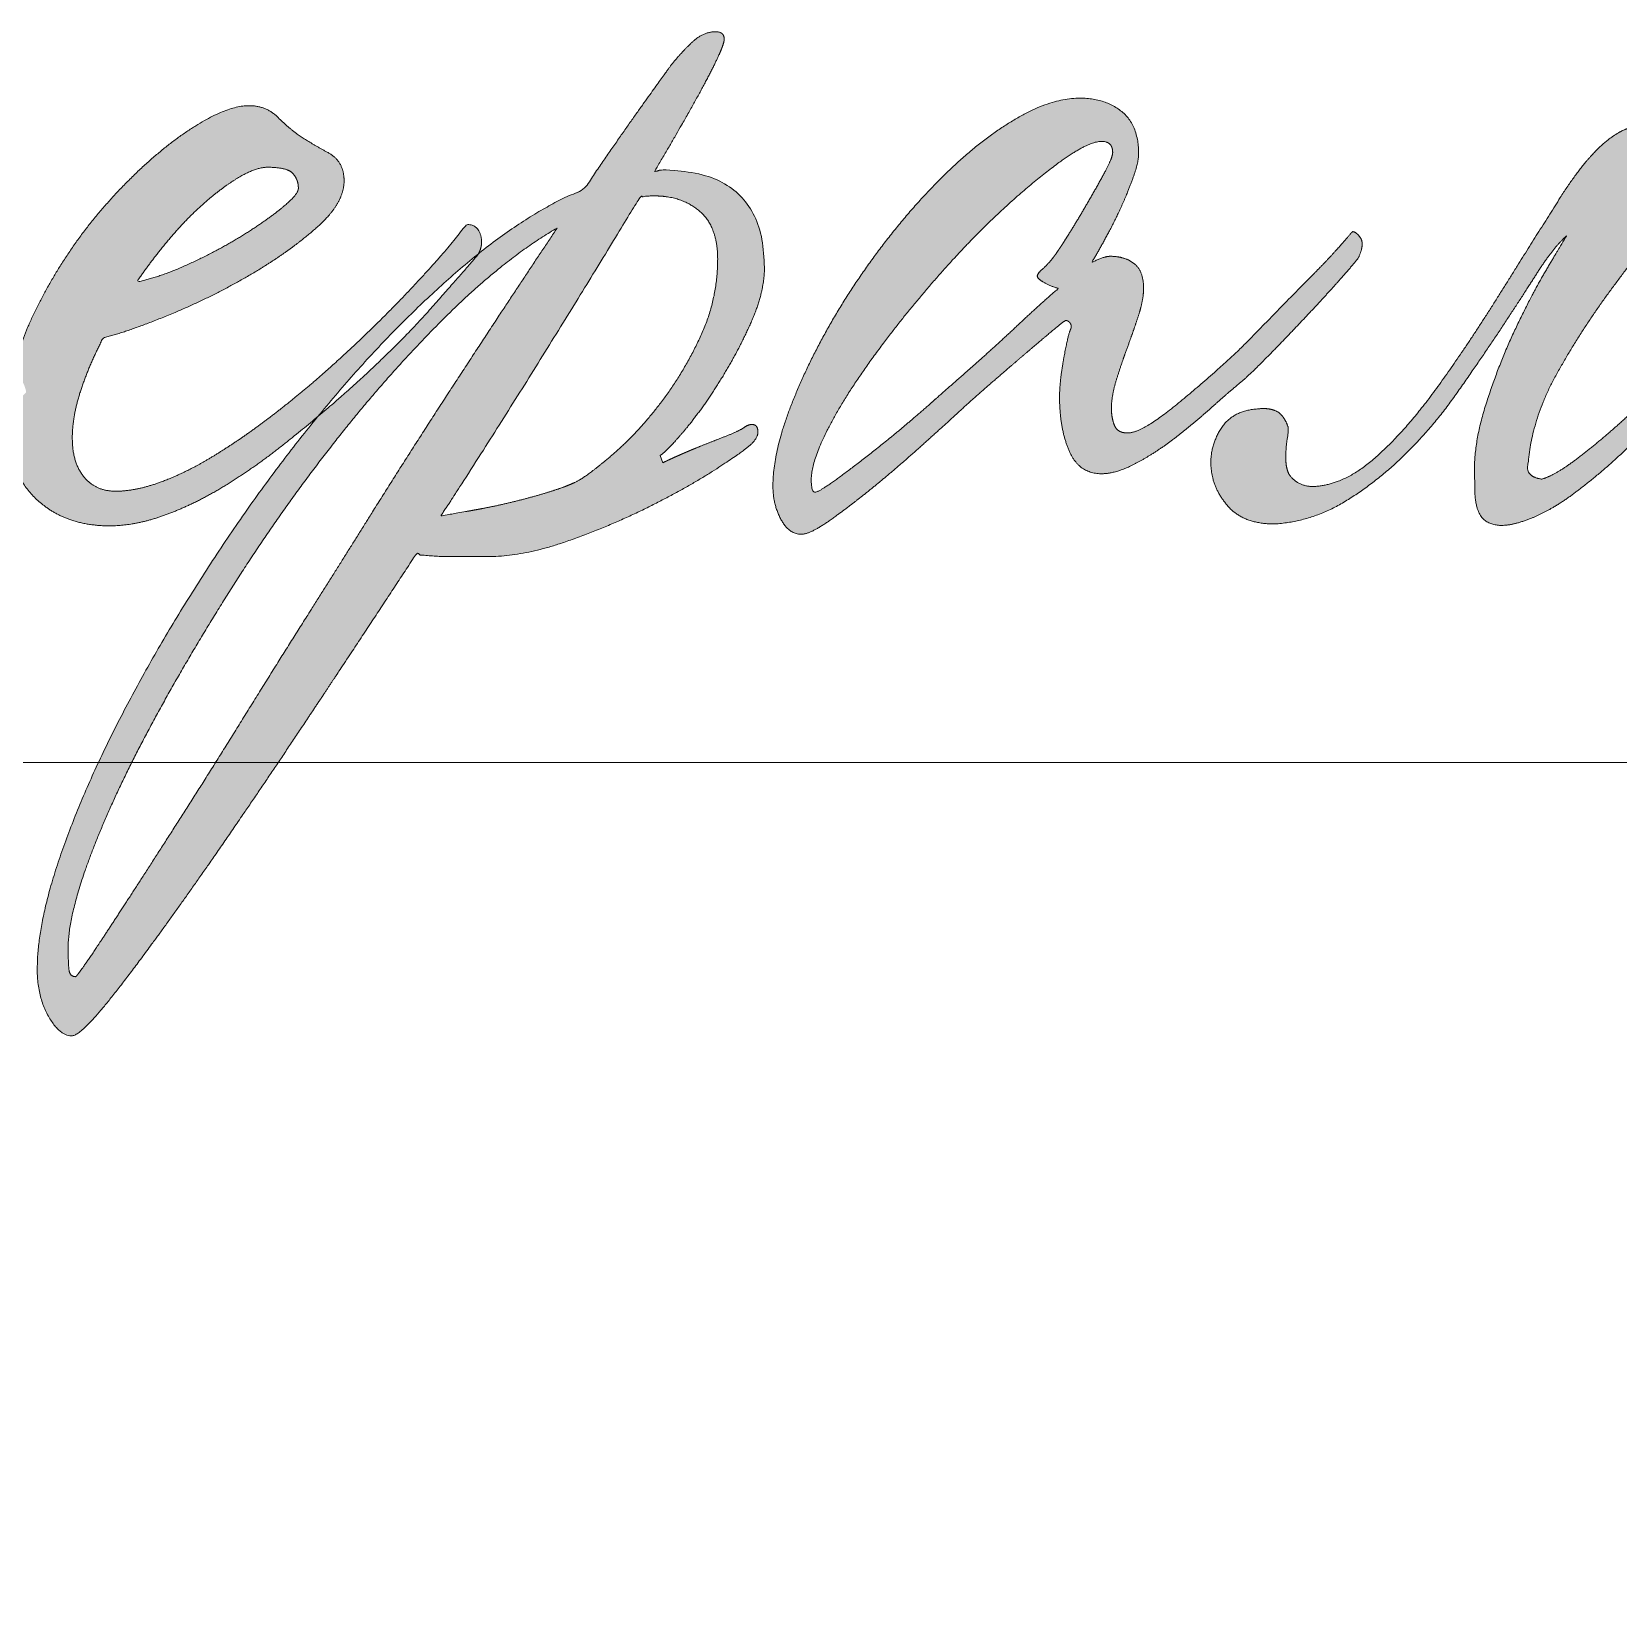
# Model space of a CAD drawing. Header units: metres. Extents: x -163 to 308, y -116 to 9.
# Drawn here: x -45.639 to -45.043, y -22.079 to -21.485 of the extents above; entities that cross this region are included whole.
import ezdxf

# ---------------------------------------------------------------- set-up
doc = ezdxf.new("R2010")
doc.units = ezdxf.units.M
doc.header["$MEASUREMENT"] = 0
doc.layers.add('Level 50', color=7, linetype='Continuous', lineweight=0)
doc.layers.add('Level 63', color=7, linetype='Continuous', lineweight=0)

# ---------------------------------------------------------------- blocks, each defined once
blk = doc.blocks.new('*U281')
at = {"layer": 'Level 63', "color": 7, "linetype": 'Continuous', "lineweight": 0}
blk.add_line((-8.48868, -11.84528), (-1.98868, -11.84528), dxfattribs=at)
blk = doc.blocks.new('формат А4')
at = {"layer": 'Level 50', "color": 7, "linetype": 'Continuous', "lineweight": 0}
blk.add_blockref('*U281', (10.48868, -14.85472), dxfattribs=at)
blk = doc.blocks.new('*U44')
at = {"linetype": 'Continuous', "lineweight": 0}
h = blk.add_hatch(color=5, dxfattribs=at)
edge = h.paths.add_edge_path()
edge.add_line((-0.18719, -0.20035), (-0.16948, -0.20035))
edge.add_spline(control_points=[(-0.16948, -0.20035), (-0.16465, -0.19362), (-0.15935, -0.18602), (-0.14325, -0.16295), (-0.12518, -0.1357), (-0.1071, -0.10846), (-0.0912, -0.0842)], knot_values=[0, 0, 0, 0.141373, 0.141373, 0.570687, 0.570687, 1, 1, 1], degree=2, periodic=0)
edge.add_spline(control_points=[(-0.0912, -0.0842), (-0.08603, -0.08499), (-0.07968, -0.08499)], knot_values=[0, 0, 0, 1, 1, 1], degree=2, periodic=0)
edge.add_line((-0.07968, -0.08499), (-0.06855, -0.08499))
edge.add_spline(control_points=[(-0.06855, -0.08499), (-0.05663, -0.08499), (-0.04252, -0.08002), (-0.02842, -0.07505), (-0.0161, -0.06888), (-0.00378, -0.06271), (0.00516, -0.05695), (0.0141, -0.05118), (0.0157, -0.04959)], knot_values=[0, 0, 0, 0.25, 0.25, 0.5, 0.5, 0.75, 0.75, 1, 1, 1], degree=2, periodic=0)
edge.add_spline(control_points=[(0.0157, -0.04959), (0.01887, -0.0472), (0.01887, -0.04481), (0.01887, -0.04242), (0.01689, -0.04242), (0.01569, -0.04242), (0.0141, -0.04362)], knot_values=[0, 0, 0, 0.333333, 0.333333, 0.666667, 0.666667, 1, 1, 1], degree=2, periodic=0)
edge.add_spline(control_points=[(0.0141, -0.04362), (0.01211, -0.04481), (0.00853, -0.0462), (0.00495, -0.0476), (0.00097, -0.04919), (-0.00301, -0.05078), (-0.00659, -0.05237), (-0.01017, -0.05396), (-0.01176, -0.05476)], knot_values=[0, 0, 0, 0.25, 0.25, 0.5, 0.5, 0.75, 0.75, 1, 1, 1], degree=2, periodic=0)
edge.add_line((-0.01176, -0.05476), (-0.01256, -0.05237))
edge.add_spline(control_points=[(-0.01256, -0.05237), (-0.01056, -0.05118), (-0.00499, -0.04461), (0.00057, -0.03805), (0.00634, -0.0289), (0.01211, -0.01975), (0.01655, -0.00981), (0.02098, 0.00014), (0.02098, 0.00809)], knot_values=[0, 0, 0, 0.25, 0.25, 0.5, 0.5, 0.75, 0.75, 1, 1, 1], degree=2, periodic=0)
edge.add_spline(control_points=[(0.02098, 0.00809), (0.02098, 0.03952), (-0.01202, 0.03952), (-0.01281, 0.03952), (-0.01321, 0.03932), (-0.01361, 0.03912), (-0.01441, 0.03912)], knot_values=[0, 0, 0, 0.333333, 0.333333, 0.666667, 0.666667, 1, 1, 1], degree=2, periodic=0)
edge.add_spline(control_points=[(-0.01441, 0.03912), (-0.004, 0.05661), (0.00201, 0.06794), (0.00802, 0.07927), (0.00802, 0.08165), (0.00802, 0.08406), (0.00524, 0.08406), (0.00126, 0.08406), (-0.00232, 0.08068), (-0.0059, 0.0773), (-0.00908, 0.07332), (-0.01107, 0.07054), (-0.01863, 0.06), (-0.02619, 0.04946), (-0.03693, 0.03355)], knot_values=[0, 0, 0, 0.142857, 0.142857, 0.285714, 0.285714, 0.428571, 0.428571, 0.571429, 0.571429, 0.714286, 0.714286, 0.857143, 0.857143, 1, 1, 1], degree=2, periodic=0)
edge.add_spline(control_points=[(-0.03693, 0.03355), (-0.05352, 0.02664), (-0.07114, 0.01254)], knot_values=[0, 0, 0, 1, 1, 1], degree=2, periodic=0)
edge.add_line((-0.07114, 0.01254), (-0.07142, 0.01207))
edge.add_spline(control_points=[(-0.07142, 0.01207), (-0.0762, 0.0065), (-0.08694, -0.00563), (-0.09768, -0.01777), (-0.11558, -0.03368), (-0.1192, -0.03682), (-0.12287, -0.0399)], knot_values=[0, 0, 0, 0.417557, 0.417557, 0.835113, 0.835113, 1, 1, 1], degree=2, periodic=0)
edge.add_spline(control_points=[(-0.12287, -0.0399), (-0.13889, -0.05948), (-0.15351, -0.08141), (-0.17102, -0.10766), (-0.18435, -0.13292), (-0.19768, -0.15818), (-0.20544, -0.18046), (-0.2092, -0.19124), (-0.21113, -0.20035)], knot_values=[0, 0, 0, 0.251666, 0.251666, 0.552886, 0.552886, 0.854105, 0.854105, 1, 1, 1], degree=2, periodic=0)
edge.add_line((-0.21113, -0.20035), (-0.20192, -0.20035))
edge.add_spline(control_points=[(-0.20192, -0.20035), (-0.20025, -0.19264), (-0.19649, -0.18247), (-0.18973, -0.16417), (-0.17781, -0.14169), (-0.16588, -0.11922), (-0.15037, -0.09475), (-0.13487, -0.07028), (-0.11738, -0.04801), (-0.09988, -0.02573), (-0.08139, -0.00743), (-0.06291, 0.01087), (-0.04581, 0.02082)], knot_values=[0, 0, 0, 0.100007, 0.100007, 0.280006, 0.280006, 0.460004, 0.460004, 0.640003, 0.640003, 0.820001, 0.820001, 1, 1, 1], degree=2, periodic=0)
edge.add_spline(control_points=[(-0.04581, 0.02082), (-0.05933, 0.00053), (-0.07483, -0.02314), (-0.09034, -0.04681), (-0.10505, -0.07028), (-0.11499, -0.0862), (-0.12592, -0.1035), (-0.13685, -0.12081), (-0.14719, -0.13752), (-0.15753, -0.15423), (-0.16707, -0.16914), (-0.17661, -0.18406), (-0.18397, -0.1954), (-0.18565, -0.198), (-0.18719, -0.20035)], knot_values=[0, 0, 0, 0.160543, 0.160543, 0.321085, 0.321085, 0.481628, 0.481628, 0.642171, 0.642171, 0.802713, 0.802713, 0.963256, 0.963256, 1, 1, 1], degree=2, periodic=0)
edge = h.paths.add_edge_path(flags=16)
edge.add_spline(control_points=[(-0.08318, -0.07186), (-0.08199, -0.06987), (-0.081, -0.06848), (-0.08, -0.06709), (-0.07881, -0.0651), (-0.0629, -0.04043), (-0.04738, -0.01537), (-0.03187, 0.00969), (-0.01914, 0.03078)], knot_values=[0, 0, 0, 0.25, 0.25, 0.5, 0.5, 0.75, 0.75, 1, 1, 1], degree=2, periodic=0)
edge.add_spline(control_points=[(-0.01914, 0.03078), (-0.01755, 0.03118), (-0.01437, 0.03118), (-0.00562, 0.03118), (0.00015, 0.0262), (0.00591, 0.02123), (0.00591, 0.01089)], knot_values=[0, 0, 0, 0.333333, 0.333333, 0.666667, 0.666667, 1, 1, 1], degree=2, periodic=0)
edge.add_spline(control_points=[(0.00591, 0.01089), (0.00591, -0.00224), (0.00035, -0.01418), (-0.00522, -0.02611), (-0.01258, -0.03566), (-0.01994, -0.04521), (-0.0273, -0.05157), (-0.03466, -0.05794), (-0.03863, -0.06032), (-0.04142, -0.06192), (-0.04699, -0.06371), (-0.05256, -0.0655), (-0.05892, -0.06709), (-0.06528, -0.06868), (-0.07185, -0.06987), (-0.07841, -0.07107), (-0.08318, -0.07186)], knot_values=[0, 0, 0, 0.125, 0.125, 0.25, 0.25, 0.375, 0.375, 0.5, 0.5, 0.625, 0.625, 0.75, 0.75, 0.875, 0.875, 1, 1, 1], degree=2, periodic=0)
h = blk.add_hatch(color=5, dxfattribs=at)
edge = h.paths.add_edge_path()
edge.add_spline(control_points=[(0.21029, 0.01969), (0.2087, 0.01771), (0.20512, 0.01373), (0.20154, 0.00975), (0.19637, 0.00458), (0.1912, -0.0006), (0.18523, -0.00676), (0.17926, -0.01293), (0.17329, -0.0189), (0.16216, -0.02924), (0.15221, -0.0372), (0.14226, -0.04516), (0.13789, -0.04516), (0.1347, -0.04516), (0.13371, -0.04277), (0.13271, -0.04038), (0.13271, -0.0372), (0.13271, -0.03322), (0.13431, -0.02805), (0.1359, -0.02288), (0.13789, -0.01751), (0.13988, -0.01214), (0.14147, -0.00716), (0.14306, -0.00219), (0.14306, 0.00139), (0.14306, 0.00697), (0.14007, 0.00935), (0.13709, 0.01174), (0.13232, 0.01174), (0.13033, 0.01174), (0.12635, 0.00975)], knot_values=[0, 0, 0, 0.066667, 0.066667, 0.133333, 0.133333, 0.2, 0.2, 0.266667, 0.266667, 0.333333, 0.333333, 0.4, 0.4, 0.466667, 0.466667, 0.533333, 0.533333, 0.6, 0.6, 0.666667, 0.666667, 0.733333, 0.733333, 0.8, 0.8, 0.866667, 0.866667, 0.933333, 0.933333, 1, 1, 1], degree=2, periodic=0)
edge.add_spline(control_points=[(0.12635, 0.00975), (0.12874, 0.01373), (0.13152, 0.0189), (0.13431, 0.02407), (0.13649, 0.02905), (0.13868, 0.03402), (0.14007, 0.0382), (0.14147, 0.04237), (0.14147, 0.04476), (0.14147, 0.05391), (0.1361, 0.05829), (0.13073, 0.06267), (0.12277, 0.06267), (0.11322, 0.06267), (0.10208, 0.0561), (0.09094, 0.04954), (0.08, 0.03899), (0.06906, 0.02845), (0.05892, 0.01512), (0.04877, 0.00179), (0.04101, -0.01214), (0.03326, -0.02606), (0.02848, -0.03919), (0.02371, -0.05232), (0.02371, -0.06226), (0.02371, -0.06823), (0.0263, -0.07301), (0.02888, -0.07778), (0.03286, -0.07778), (0.03564, -0.07778), (0.04161, -0.0736), (0.04758, -0.06943), (0.05474, -0.06366), (0.0619, -0.05789), (0.06926, -0.05133), (0.07662, -0.04476), (0.08179, -0.03999), (0.08696, -0.03521), (0.09313, -0.02984), (0.0993, -0.02447), (0.10467, -0.01989), (0.11004, -0.01532), (0.11382, -0.01214), (0.1176, -0.00895), (0.11799, -0.00895), (0.11879, -0.00895), (0.11939, -0.00975), (0.11999, -0.01054), (0.11959, -0.01173)], knot_values=[0, 0, 0, 0.041667, 0.041667, 0.083333, 0.083333, 0.125, 0.125, 0.166667, 0.166667, 0.208333, 0.208333, 0.25, 0.25, 0.291667, 0.291667, 0.333333, 0.333333, 0.375, 0.375, 0.416667, 0.416667, 0.458333, 0.458333, 0.5, 0.5, 0.541667, 0.541667, 0.583333, 0.583333, 0.625, 0.625, 0.666667, 0.666667, 0.708333, 0.708333, 0.75, 0.75, 0.791667, 0.791667, 0.833333, 0.833333, 0.875, 0.875, 0.916667, 0.916667, 0.958333, 0.958333, 1, 1, 1], degree=2, periodic=0)
edge.add_spline(control_points=[(0.11959, -0.01173), (0.11879, -0.01333), (0.1174, -0.02089), (0.11601, -0.02845), (0.11601, -0.03362), (0.11601, -0.04396), (0.11919, -0.05113), (0.12237, -0.05829), (0.12953, -0.05829), (0.13431, -0.05829), (0.14067, -0.0549), (0.14704, -0.05152), (0.1532, -0.04675), (0.15937, -0.04197), (0.16514, -0.0368), (0.17091, -0.03163), (0.17528, -0.02805), (0.17926, -0.02447), (0.18523, -0.0183), (0.1912, -0.01214), (0.19697, -0.00597), (0.20274, 0.0002), (0.20711, 0.00517), (0.21149, 0.01015), (0.21228, 0.01134)], knot_values=[0, 0, 0, 0.083333, 0.083333, 0.166667, 0.166667, 0.25, 0.25, 0.333333, 0.333333, 0.416667, 0.416667, 0.5, 0.5, 0.583333, 0.583333, 0.666667, 0.666667, 0.75, 0.75, 0.833333, 0.833333, 0.916667, 0.916667, 1, 1, 1], degree=2, periodic=0)
edge.add_spline(control_points=[(0.21228, 0.01134), (0.21427, 0.01572), (0.21288, 0.0177), (0.21149, 0.01969), (0.21029, 0.01969)], knot_values=[0, 0, 0, 0.5, 0.5, 1, 1, 1], degree=2, periodic=0)
edge = h.paths.add_edge_path(flags=16)
edge.add_spline(control_points=[(0.11362, 0.01094), (0.11203, 0.00895), (0.11044, 0.00756), (0.10884, 0.00617), (0.10884, 0.00537), (0.10884, 0.00458), (0.11083, 0.00338), (0.11282, 0.00219), (0.11561, 0.00139)], knot_values=[0, 0, 0, 0.25, 0.25, 0.5, 0.5, 0.75, 0.75, 1, 1, 1], degree=2, periodic=0)
edge.add_spline(control_points=[(0.11561, 0.00139), (0.10964, -0.00378), (0.10288, -0.01014), (0.09611, -0.01651), (0.08895, -0.02287), (0.08219, -0.02884), (0.07384, -0.0362), (0.06548, -0.04356), (0.05772, -0.04973), (0.04996, -0.05589), (0.0442, -0.06007), (0.03843, -0.06425), (0.03724, -0.06425), (0.03604, -0.06425), (0.03604, -0.06027), (0.03604, -0.05391), (0.04241, -0.04197), (0.04877, -0.03003), (0.06031, -0.01491), (0.06906, -0.00338), (0.0794, 0.00816), (0.08975, 0.01969), (0.09969, 0.02865), (0.10964, 0.0376), (0.1176, 0.04317), (0.12555, 0.04874), (0.12953, 0.04874), (0.13311, 0.04874), (0.13311, 0.04516)], knot_values=[0, 0, 0, 0.071429, 0.071429, 0.142857, 0.142857, 0.214286, 0.214286, 0.285714, 0.285714, 0.357143, 0.357143, 0.428571, 0.428571, 0.5, 0.5, 0.571429, 0.571429, 0.642857, 0.642857, 0.714286, 0.714286, 0.785714, 0.785714, 0.857143, 0.857143, 0.928571, 0.928571, 1, 1, 1], degree=2, periodic=0)
edge.add_spline(control_points=[(0.13311, 0.04516), (0.13311, 0.04357), (0.13033, 0.03839), (0.12754, 0.03322), (0.12416, 0.02746), (0.12078, 0.02169), (0.1176, 0.01671), (0.11441, 0.01174), (0.11362, 0.01094)], knot_values=[0, 0, 0, 0.25, 0.25, 0.5, 0.5, 0.75, 0.75, 1, 1, 1], degree=2, periodic=0)
h = blk.add_hatch(color=5, dxfattribs=at)
edge = h.paths.add_edge_path()
edge.add_spline(control_points=[(-0.07114, 0.01254), (-0.06951, 0.0155), (-0.07043, 0.01863), (-0.07142, 0.02202), (-0.075, 0.02202)], knot_values=[0, 0, 0, 0.480917, 0.480917, 1, 1, 1], degree=2, periodic=0)
edge.add_spline(control_points=[(-0.075, 0.02202), (-0.08177, 0.01287), (-0.09509, -0.00106), (-0.10842, -0.01498), (-0.12394, -0.02851), (-0.13229, -0.03567), (-0.14084, -0.04203), (-0.1494, -0.0484), (-0.15775, -0.05337), (-0.16611, -0.05835), (-0.17386, -0.06113), (-0.18162, -0.06392), (-0.18799, -0.06392), (-0.19435, -0.06392), (-0.19813, -0.05934), (-0.20191, -0.05476), (-0.20191, -0.0468), (-0.20191, -0.03964), (-0.19913, -0.03128), (-0.19634, -0.02292), (-0.19197, -0.01457)], knot_values=[0, 0, 0, 0.1, 0.1, 0.2, 0.2, 0.3, 0.3, 0.4, 0.4, 0.5, 0.5, 0.6, 0.6, 0.7, 0.7, 0.8, 0.8, 0.9, 0.9, 1, 1, 1], degree=2, periodic=0)
edge.add_spline(control_points=[(-0.19197, -0.01457), (-0.18282, -0.01218), (-0.16949, -0.00661), (-0.15616, -0.00104), (-0.14403, 0.00613), (-0.13189, 0.01329), (-0.12314, 0.02105), (-0.11439, 0.02881), (-0.11439, 0.03598), (-0.11439, 0.04235), (-0.11956, 0.04513), (-0.12473, 0.04792), (-0.12831, 0.0503), (-0.13189, 0.05269), (-0.13567, 0.05647), (-0.13945, 0.06025), (-0.14502, 0.06025), (-0.15298, 0.06025), (-0.16591, 0.0513), (-0.17884, 0.04235), (-0.19157, 0.02782), (-0.2043, 0.01329), (-0.21345, -0.00502), (-0.219, -0.01613), (-0.22119, -0.02724)], knot_values=[0, 0, 0, 0.086156, 0.086156, 0.172312, 0.172312, 0.258468, 0.258468, 0.344624, 0.344624, 0.430779, 0.430779, 0.516935, 0.516935, 0.603091, 0.603091, 0.689247, 0.689247, 0.775403, 0.775403, 0.861559, 0.861559, 0.947715, 0.947715, 1, 1, 1], degree=2, periodic=0)
edge.add_line((-0.22119, -0.02724), (-0.22073, -0.02733))
edge.add_spline(control_points=[(-0.22073, -0.02733), (-0.21755, -0.02733), (-0.21675, -0.03211)], knot_values=[0, 0, 0, 1, 1, 1], degree=2, periodic=0)
edge.add_line((-0.21675, -0.03211), (-0.22113, -0.03648))
edge.add_spline(control_points=[(-0.22113, -0.03648), (-0.22179, -0.03715), (-0.2225, -0.03783)], knot_values=[0, 0, 0, 1, 1, 1], degree=2, periodic=0)
edge.add_spline(control_points=[(-0.2225, -0.03783), (-0.2226, -0.03973), (-0.2226, -0.04164), (-0.2226, -0.05796), (-0.21345, -0.06651), (-0.2043, -0.07507), (-0.18997, -0.07507), (-0.18162, -0.07507), (-0.17227, -0.07168), (-0.16293, -0.0683), (-0.15338, -0.06253), (-0.14383, -0.05675), (-0.13428, -0.0492), (-0.1285, -0.04462), (-0.12287, -0.0399)], knot_values=[0, 0, 0, 0.018213, 0.018213, 0.193372, 0.193372, 0.368531, 0.368531, 0.54369, 0.54369, 0.718849, 0.718849, 0.894009, 0.894009, 1, 1, 1], degree=2, periodic=0)
edge.add_spline(control_points=[(-0.12287, -0.0399), (-0.11972, -0.03605), (-0.11651, -0.03229), (-0.09701, -0.00941), (-0.07653, 0.00809), (-0.07382, 0.0104), (-0.07114, 0.01254)], knot_values=[0, 0, 0, 0.126896, 0.126896, 0.89826, 0.89826, 1, 1, 1], degree=2, periodic=0)
edge = h.paths.add_edge_path(flags=16)
edge.add_spline(control_points=[(-0.18123, 0.00341), (-0.17605, 0.01097), (-0.17029, 0.01774), (-0.16452, 0.0245), (-0.15875, 0.02947), (-0.15298, 0.03444), (-0.14781, 0.03743), (-0.14263, 0.04041), (-0.13905, 0.04041), (-0.13269, 0.04041), (-0.1309, 0.03842), (-0.12911, 0.03643), (-0.12911, 0.03365)], knot_values=[0, 0, 0, 0.166667, 0.166667, 0.333333, 0.333333, 0.5, 0.5, 0.666667, 0.666667, 0.833333, 0.833333, 1, 1, 1], degree=2, periodic=0)
edge.add_spline(control_points=[(-0.12911, 0.03365), (-0.12911, 0.03166), (-0.13448, 0.02728), (-0.13985, 0.02291), (-0.14761, 0.01813), (-0.15537, 0.01336), (-0.16452, 0.00918), (-0.17367, 0.00501), (-0.18123, 0.00341)], knot_values=[0, 0, 0, 0.25, 0.25, 0.5, 0.5, 0.75, 0.75, 1, 1, 1], degree=2, periodic=0)
h = blk.add_hatch(color=5, dxfattribs=at)
edge = h.paths.add_edge_path()
edge.add_line((0.18967, -0.04494), (0.18967, -0.04335))
edge.add_spline(control_points=[(0.18967, -0.04335), (0.18808, -0.03898), (0.18549, -0.03799), (0.18291, -0.037), (0.18012, -0.0374), (0.17176, -0.0378), (0.16798, -0.04377), (0.1642, -0.04975), (0.1648, -0.05653), (0.1654, -0.06331), (0.17037, -0.06889), (0.17535, -0.07447), (0.18529, -0.07447), (0.19723, -0.07366), (0.20757, -0.06744), (0.21791, -0.06122), (0.22706, -0.05227), (0.23621, -0.04331), (0.24377, -0.03257), (0.25133, -0.02183), (0.25793, -0.01189), (0.26452, -0.00194), (0.2697, 0.00622), (0.27488, 0.01437), (0.27925, 0.01835)], knot_values=[0, 0, 0, 0.083333, 0.083333, 0.166667, 0.166667, 0.25, 0.25, 0.333333, 0.333333, 0.416667, 0.416667, 0.5, 0.5, 0.583333, 0.583333, 0.666667, 0.666667, 0.75, 0.75, 0.833333, 0.833333, 0.916667, 0.916667, 1, 1, 1], degree=2, periodic=0)
edge.add_spline(control_points=[(0.27925, 0.01835), (0.27805, 0.01636), (0.27288, 0.00761), (0.26771, -0.00114), (0.26232, -0.01268), (0.25693, -0.02422), (0.25294, -0.03715), (0.24894, -0.05008), (0.24974, -0.06082)], knot_values=[0, 0, 0, 0.25, 0.25, 0.5, 0.5, 0.75, 0.75, 1, 1, 1], degree=2, periodic=0)
edge.add_spline(control_points=[(0.24974, -0.06082), (0.24934, -0.07085), (0.25314, -0.07345), (0.25693, -0.07606), (0.26372, -0.07407), (0.27209, -0.07165), (0.28084, -0.06524), (0.28959, -0.05883), (0.29795, -0.05088), (0.30631, -0.04292), (0.31366, -0.03476), (0.32102, -0.02661), (0.32659, -0.02064)], knot_values=[0, 0, 0, 0.166667, 0.166667, 0.333333, 0.333333, 0.5, 0.5, 0.666667, 0.666667, 0.833333, 0.833333, 1, 1, 1], degree=2, periodic=0)
edge.add_spline(control_points=[(0.32659, -0.02064), (0.32778, -0.01746), (0.32619, -0.01666), (0.32461, -0.01586), (0.32341, -0.01626)], knot_values=[0, 0, 0, 0.5, 0.5, 1, 1, 1], degree=2, periodic=0)
edge.add_spline(control_points=[(0.32341, -0.01626), (0.32063, -0.01905), (0.31366, -0.02581), (0.3067, -0.03257), (0.29894, -0.03973), (0.29118, -0.04689), (0.28343, -0.05286), (0.27567, -0.05883), (0.27129, -0.06002)], knot_values=[0, 0, 0, 0.25, 0.25, 0.5, 0.5, 0.75, 0.75, 1, 1, 1], degree=2, periodic=0)
edge.add_spline(control_points=[(0.27129, -0.06002), (0.26572, -0.05923), (0.26692, -0.05485)], knot_values=[0, 0, 0, 1, 1, 1], degree=2, periodic=0)
edge.add_spline(control_points=[(0.26692, -0.05485), (0.26811, -0.04053), (0.27607, -0.02621), (0.28403, -0.01189), (0.29377, 0.00124), (0.30352, 0.01437), (0.31207, 0.02531), (0.32063, 0.03625), (0.32301, 0.04381), (0.3254, 0.04978), (0.32341, 0.05157), (0.32142, 0.05336), (0.31744, 0.05376), (0.31187, 0.05416), (0.3075, 0.05435), (0.30312, 0.05455), (0.29855, 0.05276), (0.29397, 0.05097), (0.2888, 0.0458), (0.28363, 0.04063), (0.27726, 0.03068)], knot_values=[0, 0, 0, 0.1, 0.1, 0.2, 0.2, 0.3, 0.3, 0.4, 0.4, 0.5, 0.5, 0.6, 0.6, 0.7, 0.7, 0.8, 0.8, 0.9, 0.9, 1, 1, 1], degree=2, periodic=0)
edge.add_spline(control_points=[(0.27726, 0.03068), (0.26771, 0.01556), (0.25753, -0.00075), (0.24735, -0.01706), (0.2374, -0.03078), (0.22746, -0.04451), (0.21751, -0.05326), (0.20757, -0.06202), (0.19762, -0.06241), (0.19325, -0.06241), (0.19046, -0.05923), (0.18768, -0.05606), (0.18967, -0.04494)], knot_values=[0, 0, 0, 0.166667, 0.166667, 0.333333, 0.333333, 0.5, 0.5, 0.666667, 0.666667, 0.833333, 0.833333, 1, 1, 1], degree=2, periodic=0)
h = blk.add_hatch(color=5, dxfattribs=at)
edge = h.paths.add_edge_path()
edge.add_line((-0.20192, -0.20035), (-0.21113, -0.20035))
edge.add_spline(control_points=[(-0.21113, -0.20035), (-0.2132, -0.21005), (-0.2132, -0.21785), (-0.2132, -0.2266), (-0.20962, -0.23296), (-0.20604, -0.23933), (-0.20207, -0.23933), (-0.19889, -0.23933), (-0.18717, -0.22421), (-0.17931, -0.21407), (-0.16948, -0.20035)], knot_values=[0, 0, 0, 0.123175, 0.123175, 0.362046, 0.362046, 0.600918, 0.600918, 0.839789, 0.839789, 1, 1, 1], degree=2, periodic=0)
edge.add_line((-0.16948, -0.20035), (-0.18719, -0.20035))
edge.add_spline(control_points=[(-0.18719, -0.20035), (-0.19237, -0.20829), (-0.19589, -0.21351), (-0.20047, -0.22027), (-0.20086, -0.22027), (-0.20285, -0.22027), (-0.20305, -0.21748), (-0.20325, -0.2147), (-0.20325, -0.21112), (-0.20325, -0.20652), (-0.20192, -0.20035)], knot_values=[0, 0, 0, 0.182925, 0.182925, 0.420144, 0.420144, 0.657362, 0.657362, 0.89458, 0.89458, 1, 1, 1], degree=2, periodic=0)
at = {"color": 5, "linetype": 'Continuous', "lineweight": 0, "flags": 128}
for points in [[(0.18967, -0.04335), (0.18967, -0.04494)], [(-0.01256, -0.05237), (-0.01176, -0.05476)]]:
    blk.add_lwpolyline(points, dxfattribs=at)
at = {"color": 5, "linetype": 'Continuous', "lineweight": 0}
for points, knots in [([(-0.01176, -0.05476), (-0.01017, -0.05396), (-0.00659, -0.05237), (-0.00301, -0.05078), (0.00097, -0.04919), (0.00495, -0.0476), (0.00853, -0.0462), (0.01211, -0.04481), (0.0141, -0.04362), (0.01569, -0.04242), (0.01689, -0.04242), (0.01887, -0.04242), (0.01887, -0.04481), (0.01887, -0.0472), (0.0157, -0.04959), (0.0141, -0.05118), (0.00516, -0.05695), (-0.00378, -0.06271), (-0.0161, -0.06888), (-0.02842, -0.07505), (-0.04252, -0.08002), (-0.05663, -0.08499), (-0.06855, -0.08499), (-0.07332, -0.08499), (-0.07968, -0.08499), (-0.08603, -0.08499), (-0.0912, -0.0842), (-0.1071, -0.10846), (-0.12518, -0.1357), (-0.14325, -0.16295), (-0.15935, -0.18602), (-0.17545, -0.20909), (-0.18717, -0.22421), (-0.19889, -0.23933), (-0.20207, -0.23933), (-0.20604, -0.23933), (-0.20962, -0.23296), (-0.2132, -0.2266), (-0.2132, -0.21785), (-0.2132, -0.20273), (-0.20544, -0.18046), (-0.19768, -0.15818), (-0.18435, -0.13292), (-0.17102, -0.10766), (-0.15351, -0.08141), (-0.13601, -0.05516), (-0.11651, -0.03229), (-0.09701, -0.00941), (-0.07653, 0.00809), (-0.05604, 0.02559), (-0.03693, 0.03355), (-0.02619, 0.04946), (-0.01863, 0.06), (-0.01107, 0.07054), (-0.00908, 0.07332), (-0.0059, 0.0773), (-0.00232, 0.08068), (0.00126, 0.08406), (0.00524, 0.08406), (0.00802, 0.08406), (0.00802, 0.08165), (0.00802, 0.07927), (0.00201, 0.06794), (-0.004, 0.05661), (-0.01441, 0.03912), (-0.01361, 0.03912), (-0.01321, 0.03932), (-0.01281, 0.03952), (-0.01202, 0.03952), (0.02098, 0.03952), (0.02098, 0.00809)], [0, 0, 0, 0.028571, 0.028571, 0.057143, 0.057143, 0.085714, 0.085714, 0.114286, 0.114286, 0.142857, 0.142857, 0.171429, 0.171429, 0.2, 0.2, 0.228571, 0.228571, 0.257143, 0.257143, 0.285714, 0.285714, 0.314286, 0.314286, 0.342857, 0.342857, 0.371429, 0.371429, 0.4, 0.4, 0.428571, 0.428571, 0.457143, 0.457143, 0.485714, 0.485714, 0.514286, 0.514286, 0.542857, 0.542857, 0.571429, 0.571429, 0.6, 0.6, 0.628571, 0.628571, 0.657143, 0.657143, 0.685714, 0.685714, 0.714286, 0.714286, 0.742857, 0.742857, 0.771429, 0.771429, 0.8, 0.8, 0.828571, 0.828571, 0.857143, 0.857143, 0.885714, 0.885714, 0.914286, 0.914286, 0.942857, 0.942857, 0.971429, 0.971429, 1, 1, 1]), ([(0.21228, 0.01134), (0.21149, 0.01015), (0.20711, 0.00517), (0.20274, 0.0002), (0.19697, -0.00597), (0.1912, -0.01214), (0.18523, -0.0183), (0.17926, -0.02447), (0.17528, -0.02805), (0.17091, -0.03163), (0.16514, -0.0368), (0.15937, -0.04197), (0.1532, -0.04675), (0.14704, -0.05152), (0.14067, -0.0549), (0.13431, -0.05829), (0.12953, -0.05829), (0.12237, -0.05829), (0.11919, -0.05113), (0.11601, -0.04396), (0.11601, -0.03362), (0.11601, -0.02845), (0.1174, -0.02089), (0.11879, -0.01333), (0.11959, -0.01173), (0.11999, -0.01054), (0.11939, -0.00975), (0.11879, -0.00895), (0.11799, -0.00895), (0.1176, -0.00895), (0.11382, -0.01214), (0.11004, -0.01532), (0.10467, -0.01989), (0.0993, -0.02447), (0.09313, -0.02984), (0.08696, -0.03521), (0.08179, -0.03999), (0.07662, -0.04476), (0.06926, -0.05133), (0.0619, -0.05789), (0.05474, -0.06366), (0.04758, -0.06943), (0.04161, -0.0736), (0.03564, -0.07778), (0.03286, -0.07778), (0.02888, -0.07778), (0.0263, -0.07301), (0.02371, -0.06823), (0.02371, -0.06226), (0.02371, -0.05232), (0.02848, -0.03919), (0.03326, -0.02606), (0.04101, -0.01214), (0.04877, 0.00179), (0.05892, 0.01512), (0.06906, 0.02845), (0.08, 0.03899), (0.09094, 0.04954), (0.10208, 0.0561), (0.11322, 0.06267), (0.12277, 0.06267), (0.13073, 0.06267), (0.1361, 0.05829), (0.14147, 0.05391), (0.14147, 0.04476), (0.14147, 0.04237), (0.14007, 0.0382), (0.13868, 0.03402), (0.13649, 0.02905), (0.13431, 0.02407), (0.13152, 0.0189), (0.12874, 0.01373), (0.12635, 0.00975), (0.13033, 0.01174), (0.13232, 0.01174), (0.13709, 0.01174), (0.14007, 0.00935), (0.14306, 0.00697), (0.14306, 0.00139), (0.14306, -0.00219), (0.14147, -0.00716), (0.13988, -0.01214), (0.13789, -0.01751), (0.1359, -0.02288), (0.13431, -0.02805), (0.13271, -0.03322), (0.13271, -0.0372), (0.13271, -0.04038), (0.13371, -0.04277), (0.1347, -0.04516), (0.13789, -0.04516), (0.14226, -0.04516), (0.15221, -0.0372), (0.16216, -0.02924), (0.17329, -0.0189), (0.17926, -0.01293), (0.18523, -0.00676), (0.1912, -0.0006), (0.19637, 0.00458), (0.20154, 0.00975), (0.20512, 0.01373), (0.2087, 0.01771), (0.21029, 0.01969), (0.21149, 0.01969), (0.21288, 0.0177), (0.21427, 0.01572), (0.21228, 0.01134)], [0, 0, 0, 0.018868, 0.018868, 0.037736, 0.037736, 0.056604, 0.056604, 0.075472, 0.075472, 0.09434, 0.09434, 0.113208, 0.113208, 0.132075, 0.132075, 0.150943, 0.150943, 0.169811, 0.169811, 0.188679, 0.188679, 0.207547, 0.207547, 0.226415, 0.226415, 0.245283, 0.245283, 0.264151, 0.264151, 0.283019, 0.283019, 0.301887, 0.301887, 0.320755, 0.320755, 0.339623, 0.339623, 0.358491, 0.358491, 0.377358, 0.377358, 0.396226, 0.396226, 0.415094, 0.415094, 0.433962, 0.433962, 0.45283, 0.45283, 0.471698, 0.471698, 0.490566, 0.490566, 0.509434, 0.509434, 0.528302, 0.528302, 0.54717, 0.54717, 0.566038, 0.566038, 0.584906, 0.584906, 0.603774, 0.603774, 0.622642, 0.622642, 0.641509, 0.641509, 0.660377, 0.660377, 0.679245, 0.679245, 0.698113, 0.698113, 0.716981, 0.716981, 0.735849, 0.735849, 0.754717, 0.754717, 0.773585, 0.773585, 0.792453, 0.792453, 0.811321, 0.811321, 0.830189, 0.830189, 0.849057, 0.849057, 0.867925, 0.867925, 0.886792, 0.886792, 0.90566, 0.90566, 0.924528, 0.924528, 0.943396, 0.943396, 0.962264, 0.962264, 0.981132, 0.981132, 1, 1, 1]), ([(-0.07142, 0.01207), (-0.0762, 0.0065), (-0.08694, -0.00563), (-0.09768, -0.01777), (-0.11558, -0.03368), (-0.12473, -0.04164), (-0.13428, -0.0492), (-0.14383, -0.05675), (-0.15338, -0.06253), (-0.16293, -0.0683), (-0.17227, -0.07168), (-0.18162, -0.07507), (-0.18997, -0.07507), (-0.2043, -0.07507), (-0.21345, -0.06651), (-0.2226, -0.05796), (-0.2226, -0.04164), (-0.2226, -0.02333), (-0.21345, -0.00502), (-0.2043, 0.01329), (-0.19157, 0.02782), (-0.17884, 0.04235), (-0.16591, 0.0513), (-0.15298, 0.06025), (-0.14502, 0.06025), (-0.13945, 0.06025), (-0.13567, 0.05647), (-0.13189, 0.05269), (-0.12831, 0.0503), (-0.12473, 0.04792), (-0.11956, 0.04513), (-0.11439, 0.04235), (-0.11439, 0.03598), (-0.11439, 0.02881), (-0.12314, 0.02105), (-0.13189, 0.01329), (-0.14403, 0.00613), (-0.15616, -0.00104), (-0.16949, -0.00661), (-0.18282, -0.01218), (-0.19197, -0.01457), (-0.19634, -0.02292), (-0.19913, -0.03128), (-0.20191, -0.03964), (-0.20191, -0.0468), (-0.20191, -0.05476), (-0.19813, -0.05934), (-0.19435, -0.06392), (-0.18799, -0.06392), (-0.18162, -0.06392), (-0.17386, -0.06113), (-0.16611, -0.05835), (-0.15775, -0.05337), (-0.1494, -0.0484), (-0.14084, -0.04203), (-0.13229, -0.03567), (-0.12394, -0.02851), (-0.10842, -0.01498), (-0.09509, -0.00106), (-0.08177, 0.01287), (-0.075, 0.02202), (-0.07142, 0.02202), (-0.07043, 0.01863), (-0.06943, 0.01525), (-0.07142, 0.01207)], [0, 0, 0, 0.03125, 0.03125, 0.0625, 0.0625, 0.09375, 0.09375, 0.125, 0.125, 0.15625, 0.15625, 0.1875, 0.1875, 0.21875, 0.21875, 0.25, 0.25, 0.28125, 0.28125, 0.3125, 0.3125, 0.34375, 0.34375, 0.375, 0.375, 0.40625, 0.40625, 0.4375, 0.4375, 0.46875, 0.46875, 0.5, 0.5, 0.53125, 0.53125, 0.5625, 0.5625, 0.59375, 0.59375, 0.625, 0.625, 0.65625, 0.65625, 0.6875, 0.6875, 0.71875, 0.71875, 0.75, 0.75, 0.78125, 0.78125, 0.8125, 0.8125, 0.84375, 0.84375, 0.875, 0.875, 0.90625, 0.90625, 0.9375, 0.9375, 0.96875, 0.96875, 1, 1, 1]), ([(0.27726, 0.03068), (0.28363, 0.04063), (0.2888, 0.0458), (0.29397, 0.05097), (0.29855, 0.05276), (0.30312, 0.05455), (0.3075, 0.05435), (0.31187, 0.05416), (0.31744, 0.05376), (0.32142, 0.05336), (0.32341, 0.05157), (0.3254, 0.04978), (0.32301, 0.04381), (0.32063, 0.03625), (0.31207, 0.02531), (0.30352, 0.01437), (0.29377, 0.00124), (0.28403, -0.01189), (0.27607, -0.02621), (0.26811, -0.04053), (0.26692, -0.05485), (0.26572, -0.05923), (0.27129, -0.06002), (0.27567, -0.05883), (0.28343, -0.05286), (0.29118, -0.04689), (0.29894, -0.03973), (0.3067, -0.03257), (0.31366, -0.02581), (0.32063, -0.01905), (0.32341, -0.01626), (0.32461, -0.01586), (0.32619, -0.01666), (0.32778, -0.01746), (0.32659, -0.02064), (0.32102, -0.02661), (0.31366, -0.03476), (0.30631, -0.04292), (0.29795, -0.05088), (0.28959, -0.05883), (0.28084, -0.06524), (0.27209, -0.07165), (0.26372, -0.07407), (0.25693, -0.07606), (0.25314, -0.07345), (0.24934, -0.07085), (0.24974, -0.06082), (0.24894, -0.05008), (0.25294, -0.03715), (0.25693, -0.02422), (0.26232, -0.01268), (0.26771, -0.00114), (0.27288, 0.00761), (0.27805, 0.01636), (0.27925, 0.01835), (0.27488, 0.01437), (0.2697, 0.00622), (0.26452, -0.00194), (0.25793, -0.01189), (0.25133, -0.02183), (0.24377, -0.03257), (0.23621, -0.04331), (0.22706, -0.05227), (0.21791, -0.06122), (0.20757, -0.06744), (0.19723, -0.07366), (0.18529, -0.07447), (0.17535, -0.07447), (0.17037, -0.06889), (0.1654, -0.06331), (0.1648, -0.05653), (0.1642, -0.04975), (0.16798, -0.04377), (0.17176, -0.0378), (0.18012, -0.0374), (0.18291, -0.037), (0.18549, -0.03799), (0.18808, -0.03898), (0.18967, -0.04335)], [0, 0, 0, 0.025641, 0.025641, 0.051282, 0.051282, 0.076923, 0.076923, 0.102564, 0.102564, 0.128205, 0.128205, 0.153846, 0.153846, 0.179487, 0.179487, 0.205128, 0.205128, 0.230769, 0.230769, 0.25641, 0.25641, 0.282051, 0.282051, 0.307692, 0.307692, 0.333333, 0.333333, 0.358974, 0.358974, 0.384615, 0.384615, 0.410256, 0.410256, 0.435897, 0.435897, 0.461538, 0.461538, 0.487179, 0.487179, 0.512821, 0.512821, 0.538462, 0.538462, 0.564103, 0.564103, 0.589744, 0.589744, 0.615385, 0.615385, 0.641026, 0.641026, 0.666667, 0.666667, 0.692308, 0.692308, 0.717949, 0.717949, 0.74359, 0.74359, 0.769231, 0.769231, 0.794872, 0.794872, 0.820513, 0.820513, 0.846154, 0.846154, 0.871795, 0.871795, 0.897436, 0.897436, 0.923077, 0.923077, 0.948718, 0.948718, 0.974359, 0.974359, 1, 1, 1]), ([(0.13311, 0.04516), (0.13311, 0.04874), (0.12953, 0.04874), (0.12555, 0.04874), (0.1176, 0.04317), (0.10964, 0.0376), (0.09969, 0.02865), (0.08975, 0.01969), (0.0794, 0.00816), (0.06906, -0.00338), (0.06031, -0.01491), (0.04877, -0.03003), (0.04241, -0.04197), (0.03604, -0.05391), (0.03604, -0.06027), (0.03604, -0.06425), (0.03724, -0.06425), (0.03843, -0.06425), (0.0442, -0.06007), (0.04996, -0.05589), (0.05772, -0.04973), (0.06548, -0.04356), (0.07384, -0.0362), (0.08219, -0.02884), (0.08895, -0.02287), (0.09611, -0.01651), (0.10288, -0.01014), (0.10964, -0.00378), (0.11561, 0.00139), (0.11282, 0.00219), (0.11083, 0.00338), (0.10884, 0.00458), (0.10884, 0.00537), (0.10884, 0.00617), (0.11044, 0.00756), (0.11203, 0.00895), (0.11362, 0.01094), (0.11441, 0.01174), (0.1176, 0.01671), (0.12078, 0.02169), (0.12416, 0.02746), (0.12754, 0.03322), (0.13033, 0.03839), (0.13311, 0.04357), (0.13311, 0.04516)], [0, 0, 0, 0.045455, 0.045455, 0.090909, 0.090909, 0.136364, 0.136364, 0.181818, 0.181818, 0.227273, 0.227273, 0.272727, 0.272727, 0.318182, 0.318182, 0.363636, 0.363636, 0.409091, 0.409091, 0.454545, 0.454545, 0.5, 0.5, 0.545455, 0.545455, 0.590909, 0.590909, 0.636364, 0.636364, 0.681818, 0.681818, 0.727273, 0.727273, 0.772727, 0.772727, 0.818182, 0.818182, 0.863636, 0.863636, 0.909091, 0.909091, 0.954545, 0.954545, 1, 1, 1]), ([(-0.12911, 0.03365), (-0.12911, 0.03643), (-0.1309, 0.03842), (-0.13269, 0.04041), (-0.13905, 0.04041), (-0.14263, 0.04041), (-0.14781, 0.03743), (-0.15298, 0.03444), (-0.15875, 0.02947), (-0.16452, 0.0245), (-0.17029, 0.01774), (-0.17605, 0.01097), (-0.18123, 0.00341), (-0.17367, 0.00501), (-0.16452, 0.00918), (-0.15537, 0.01336), (-0.14761, 0.01813), (-0.13985, 0.02291), (-0.13448, 0.02728), (-0.12911, 0.03166), (-0.12911, 0.03365)], [0, 0, 0, 0.1, 0.1, 0.2, 0.2, 0.3, 0.3, 0.4, 0.4, 0.5, 0.5, 0.6, 0.6, 0.7, 0.7, 0.8, 0.8, 0.9, 0.9, 1, 1, 1]), ([(0.00591, 0.01089), (0.00591, 0.02123), (0.00015, 0.0262), (-0.00562, 0.03118), (-0.01437, 0.03118), (-0.01755, 0.03118), (-0.01914, 0.03078), (-0.03187, 0.00969), (-0.04738, -0.01537), (-0.0629, -0.04043), (-0.07881, -0.0651), (-0.08, -0.06709), (-0.081, -0.06848), (-0.08199, -0.06987), (-0.08318, -0.07186), (-0.07841, -0.07107), (-0.07185, -0.06987), (-0.06528, -0.06868), (-0.05892, -0.06709), (-0.05256, -0.0655), (-0.04699, -0.06371), (-0.04142, -0.06192), (-0.03863, -0.06032), (-0.03466, -0.05794), (-0.0273, -0.05157), (-0.01994, -0.04521), (-0.01258, -0.03566), (-0.00522, -0.02611), (0.00035, -0.01418), (0.00591, -0.00224), (0.00591, 0.01089)], [0, 0, 0, 0.066667, 0.066667, 0.133333, 0.133333, 0.2, 0.2, 0.266667, 0.266667, 0.333333, 0.333333, 0.4, 0.4, 0.466667, 0.466667, 0.533333, 0.533333, 0.6, 0.6, 0.666667, 0.666667, 0.733333, 0.733333, 0.8, 0.8, 0.866667, 0.866667, 0.933333, 0.933333, 1, 1, 1]), ([(0.18967, -0.04494), (0.18768, -0.05606), (0.19046, -0.05923), (0.19325, -0.06241), (0.19762, -0.06241), (0.20757, -0.06202), (0.21751, -0.05326), (0.22746, -0.04451), (0.2374, -0.03078), (0.24735, -0.01706), (0.25753, -0.00075), (0.26771, 0.01556), (0.27726, 0.03068)], [0, 0, 0, 0.166667, 0.166667, 0.333333, 0.333333, 0.5, 0.5, 0.666667, 0.666667, 0.833333, 0.833333, 1, 1, 1]), ([(-0.04581, 0.02082), (-0.06291, 0.01087), (-0.08139, -0.00743), (-0.09988, -0.02573), (-0.11738, -0.04801), (-0.13487, -0.07028), (-0.15037, -0.09475), (-0.16588, -0.11922), (-0.17781, -0.14169), (-0.18973, -0.16417), (-0.19649, -0.18247), (-0.20325, -0.20078), (-0.20325, -0.21112), (-0.20325, -0.2147), (-0.20305, -0.21748), (-0.20285, -0.22027), (-0.20086, -0.22027), (-0.20047, -0.22027), (-0.19589, -0.21351), (-0.19132, -0.20674), (-0.18397, -0.1954), (-0.17661, -0.18406), (-0.16707, -0.16914), (-0.15753, -0.15423), (-0.14719, -0.13752), (-0.13685, -0.12081), (-0.12592, -0.1035), (-0.11499, -0.0862), (-0.10505, -0.07028), (-0.09034, -0.04681), (-0.07483, -0.02314), (-0.05933, 0.00053), (-0.04581, 0.02082)], [0, 0, 0, 0.0625, 0.0625, 0.125, 0.125, 0.1875, 0.1875, 0.25, 0.25, 0.3125, 0.3125, 0.375, 0.375, 0.4375, 0.4375, 0.5, 0.5, 0.5625, 0.5625, 0.625, 0.625, 0.6875, 0.6875, 0.75, 0.75, 0.8125, 0.8125, 0.875, 0.875, 0.9375, 0.9375, 1, 1, 1]), ([(0.02098, 0.00809), (0.02098, 0.00014), (0.01655, -0.00981), (0.01211, -0.01975), (0.00634, -0.0289), (0.00057, -0.03805), (-0.00499, -0.04461), (-0.01056, -0.05118), (-0.01256, -0.05237)], [0, 0, 0, 0.25, 0.25, 0.5, 0.5, 0.75, 0.75, 1, 1, 1])]:
    blk.add_open_spline(points, degree=2, knots=knots, dxfattribs=at)

msp = doc.modelspace()

# ---------------------------------------------------------------- linework, layer by layer
at = {"color": 5, "linetype": 'Continuous', "lineweight": 0}
msp.add_spline([(-46.27672305, -23.26060627), (-46.17405764, -23.02578845), (-46.14887429, -22.93180289), (-46.14887429, -22.87859897), (-46.18010162, -22.84737164), (-46.22938189, -22.84737164), (-46.30672817, -22.89202753), (-46.36148069, -22.96181585), (-46.37593236, -23.00220419), (-46.37593236, -23.07082079), (-46.35888487, -23.13444289), (-46.31604798, -23.19514054), (-46.26678602, -23.22358194), (-46.20002341, -23.23472507), (-46.13197125, -23.21649055), (-46.07349514, -23.18989442), (-46.0333881, -23.15889464), (-45.96202432, -23.03528895), (-45.89583041, -22.89922545), (-45.84210494, -22.78879768), (-45.78587551, -22.69140544), (-45.74866204, -22.63924453), (-45.73129798, -22.63459184), (-45.72460449, -22.65957228), (-45.73561654, -22.70066978), (-45.76808938, -22.74550999), (-45.95931636, -23.1139406), (-46.02008436, -23.21919387), (-46.06559867, -23.24547157), (-46.07777207, -23.22438662), (-46.08342539, -23.20328813), (-46.09091751, -23.12781745), (-46.05779386, -23.00419831), (-45.96295178, -22.79750522), (-45.86468962, -22.62731016), (-45.96174334, -22.82462298), (-45.89860091, -22.76902988), (-46.02737313, -22.99206991), (-45.92662276, -22.86154575), (-45.85245176, -22.8187231), (-45.7962059, -22.83379413), (-45.76940729, -22.89392268), (-45.76149693, -22.99084318), (-45.83227605, -23.21366317), (-45.92004328, -23.27795195), (-45.98460228, -23.30488522), (-46.08380727, -23.30863732), (-46.15258575, -23.27947623), (-46.16510062, -23.25779984), (-46.17265691, -23.20718523), (-46.15888902, -23.15580274), (-46.08317351, -23.12821846), (-45.93027115, -22.99124509), (-46.04576496, -23.21847357), (-45.98630671, -23.18414534), (-45.83206938, -23.02990801), (-45.81995032, -22.98467907), (-45.94511765, -23.20147524), (-45.81215231, -23.10048969), (-45.74379513, -22.97757996), (-45.86114986, -23.2106078), (-45.69928281, -23.08301053), (-45.64082509, -22.97757996), (-45.76403108, -23.19515783), (-45.59792019, -23.08915092), (-45.53144193, -22.97757996), (-45.64123573, -23.19743084), (-45.47136311, -23.06093601), (-45.423852, -22.97757996), (-45.52546852, -23.19423068), (-45.32787699, -23.00218923), (-45.32300678, -22.98997351), (-45.42147502, -23.18228193), (-45.17731652, -22.95532105), (-45.1746513, -22.94537432), (-45.2987351, -23.18583578), (-45.07966475, -22.95522896), (-45.07966475, -22.92628389), (-45.18887364, -23.1741208), (-44.88861881, -22.94926425), (-44.54456003, -22.45618703), (-44.40960504, -22.16566667), (-45.38710502, -23.85874628), (-45.20399246, -23.42676566), (-44.97925736, -23.13617381), (-44.82611531, -22.98303176), (-44.88173278, -23.07936404), (-45.15179807, -23.11173383), (-44.70909892, -23.06916987)], degree=3, dxfattribs=at)

# ---------------------------------------------------------------- block references
at = {"color": 5, "linetype": 'Continuous', "lineweight": 0, "xscale": 1.166982693817973, "yscale": 1.166982693817973, "zscale": 1.166982693817973}
msp.add_blockref('*U44', (-45.38845891, -21.58331465), dxfattribs=at)
at = {"layer": 'Level 50', "color": 7, "linetype": 'Continuous', "lineweight": 0}
msp.add_blockref('формат А4', (-52.28725385, 4.94013829), dxfattribs=at)

doc.saveas('drawing.dxf')
